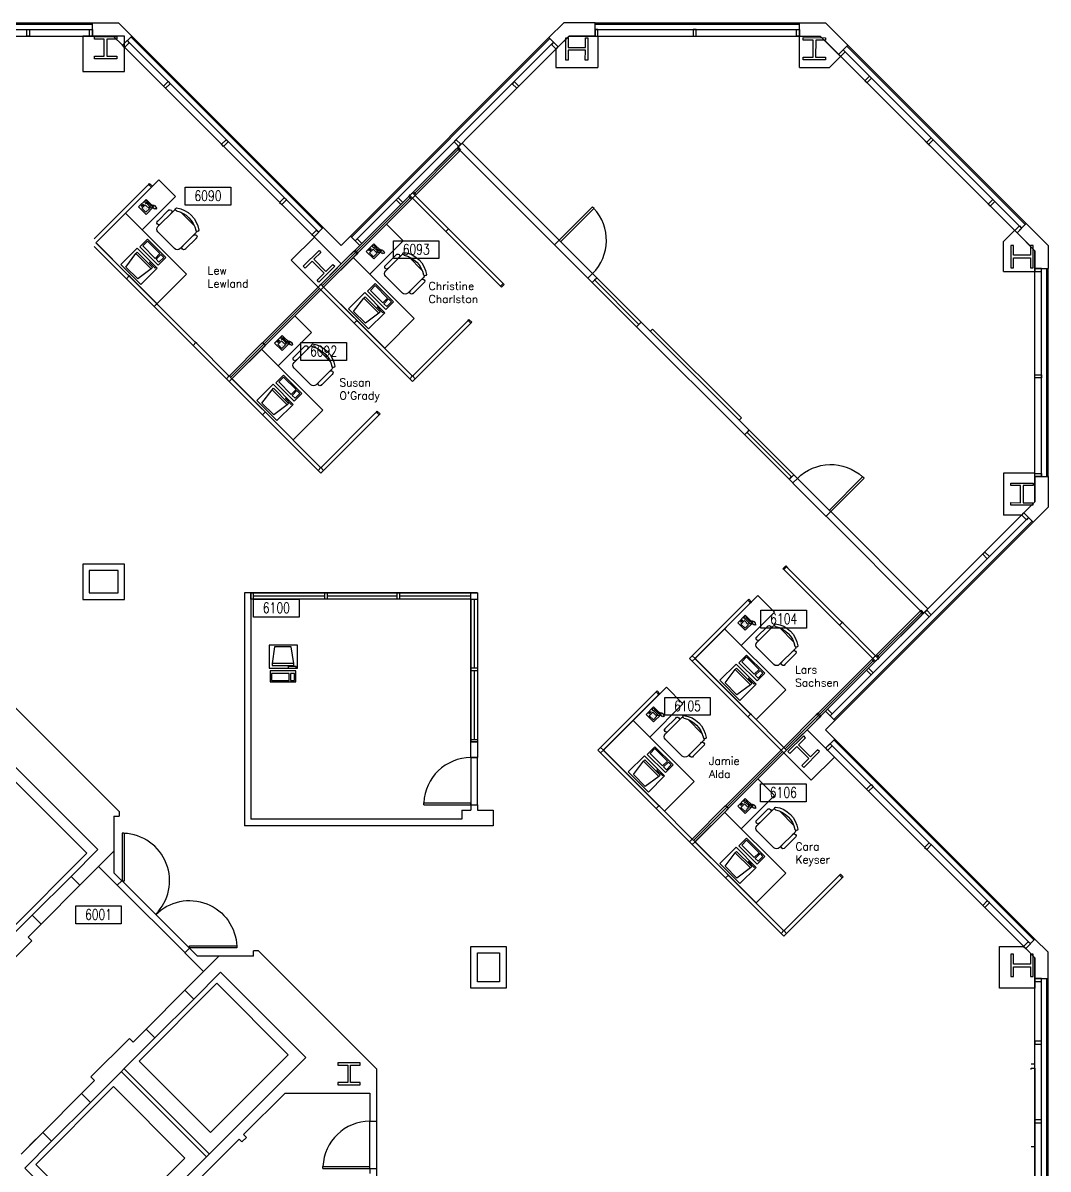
# Model space of a CAD drawing. Header units: millimetres. Extents: x 1760 to 4349, y 598 to 3139.
# Drawn here: x 3518 to 4301, y 2263 to 3139 of the extents above; entities that cross this region are included whole.
import ezdxf
from ezdxf.enums import TextEntityAlignment as Align

# ---------------------------------------------------------------- set-up
doc = ezdxf.new("R2010")
doc.units = ezdxf.units.MM
for name, color, linetype in [('CHAIRS', 4, 'Continuous'), ('CPU', 6, 'Continuous'), ('E-B-CORE', 8, 'Continuous'), ('E-B-ELEV', 8, 'Continuous'), ('E-B-FURR', 6, 'Continuous'), ('E-B-GLAZ', 8, 'Continuous'), ('E-B-MULL', 8, 'Continuous'), ('E-B-SHEL', 2, 'Continuous'), ('E-C-HEAD', 5, 'Continuous'), ('E-F-DOOR', 3, 'Continuous'), ('E-S-COLM', 8, 'Continuous'), ('EMPLOYEE', 1, 'Continuous'), ('FURNITURE', 3, 'Continuous'), ('IDOORE', 2, 'Continuous'), ('IWALLE', 3, 'Continuous'), ('PANELS_201', 6, 'Continuous'), ('PHONES', 4, 'Continuous'), ('RMNUM', 40, 'Continuous')]:
    doc.layers.add(name, color=color, linetype=linetype)
doc.styles.add('ARCHITXT', font='simplex.shx')
doc.styles.add('ROMANS', font='romans', dxfattribs={"width": 0.75, "height": 8})

# ---------------------------------------------------------------- blocks, each defined once
blk = doc.blocks.new('DOOR')
for p, q in [((23.430248, -26.001126), (23.430248, -62.225809)), ((25.177282, -26.001126), (23.430248, -26.001126)), ((25.177282, -62.225809), (25.177282, -26.001126)), ((23.902282, -62.225809), (25.177282, -62.225809))]:
    blk.add_line(p, q)
blk.add_arc((25.177282, -26.001126), 36.224684, 135, 267.984193)
blk = doc.blocks.new('DR-36')
for p, q in [((0, 36), (0, 0)), ((0, 36), (1.5, 36)), ((1.5, 36), (1.5, 0)), ((0, 0), (1.5, 0))]:
    blk.add_line(p, q)
blk.add_arc((0, 0), 36, 0, 87.61406)
blk = doc.blocks.new('RMNUM')
at = {"layer": 'RMNUM'}
blk.add_lwpolyline([(-16.33354, 6.674702), (18.388073, 6.674702), (18.388073, -6.982766), (-16.33354, -6.982766), (-16.33354, 6.674702)], dxfattribs=at)
at = {"layer": 'RMNUM', "style": 'ROMANS', "width": 0.75}
blk.add_attdef('NUMBER', text='', height=8, dxfattribs=at).set_placement((1.027267, 0.114097), align=Align.MIDDLE_CENTER)
blk = doc.blocks.new('RECTANG')
for p, q in [((1, 1), (0, 1)), ((0, 1), (0, 0)), ((1, 0), (1, 1)), ((0, 0), (1, 0))]:
    blk.add_line(p, q)
blk = doc.blocks.new('IBMAT', base_point=(61, 306))
for p, q in [((75, 307), (75, 306)), ((81, 307), (75, 307)), ((81, 306), (81, 307))]:
    blk.add_line(p, q)
at = {"xscale": 21, "yscale": 17, "zscale": 21}
blk.add_blockref('RECTANG', (61, 306), dxfattribs=at)
blk = doc.blocks.new('KEYBOARD', base_point=(60, 294))
for p, xscale, yscale, zscale in [((60, 294), 19, 8, 19), ((61, 295), 13, 5, 13), ((75, 295), 3, 5, 3)]:
    blk.add_blockref('RECTANG', p, dxfattribs=dict(xscale=xscale, yscale=yscale, zscale=zscale))
blk = doc.blocks.new('COMPUTER')
for p, q in [((-6.64, 16.23), (-8.5, 3.5)), ((6.08, 16.23), (-6.64, 16.23)), ((8, 3.5), (6.08, 16.23)), ((-8.5, 3.5), (-8.5, 2.04)), ((8, 3.5), (-8.5, 3.5)), ((-8.5, 2.04), (8, 2.04)), ((8, 2.04), (8, 3.5))]:
    blk.add_line(p, q)
at = {"xscale": 1.033846153846154, "yscale": 1.033846153846154, "zscale": 1.033846153846154}
for name, p in [('IBMAT', (-10.86, 0)), ('KEYBOARD', (-10.05, -10.5))]:
    blk.add_blockref(name, p, dxfattribs=at)
blk = doc.blocks.new('DESK2')
for p, q in [((33, 0), (-33, 0)), ((-33, 0), (-33, -68)), ((33, -32), (33, 0)), ((-33, -32), (33, -32)), ((-15, -68), (-15, -32)), ((-33, -68), (-15, -68))]:
    blk.add_line(p, q)
blk = doc.blocks.new('CHAIR7')
for p, q in [((0, 9), (0, -9)), ((20, 12), (3, 12)), ((5.12, 15.04), (17.88, 15.04)), ((23, -7.44), (23, 7.44)), ((3, -12), (20, -12)), ((5.12, -15), (17.88, -15))]:
    blk.add_line(p, q)
for centre, radius, start, end in [((3, 9), 3, 90, 180), ((5.56, 13.54), 1.56, 73.7398, 286.2602), ((17.44, 13.54), 1.56, 253.7398, 106.2602), ((20, 9), 3, 62.41556, 90), ((22.34, 11.12), 1.1, 53.30994, 212.02741), ((4.82, 0), 19.64, 327.57575, 32.42425), ((7, 0), 20, 323.1301, 36.8699), ((3, -9), 3, 180, 270), ((5.56, -13.5), 1.56, 73.7398, 286.2602), ((17.44, -13.5), 1.56, 253.7398, 106.2602), ((20, -9), 3, 270, 297.58444), ((22.34, -11.12), 1.1, 147.97259, 306.69006)]:
    blk.add_arc(centre, radius, start, end)
blk = doc.blocks.new('FNPHONE')
for p, q in [((-9.1, 0.22), (-9.7, 0.02)), ((-8.9, 0.62), (-9.5, 0.42)), ((-8.7, 1.02), (-9.3, 0.82)), ((-8.5, 1.42), (-9.1, 1.22)), ((-8.3, 1.82), (-8.9, 1.62)), ((-7.14, 0.56), (-7.5, -0.58)), ((-7.29, 6.54), (-7.29, 1.54)), ((-6.29, 6.54), (-6.29, 1.54)), ((-3.87, 4.85), (-3.87, 4.85)), ((-3.87, 3.91), (-3.87, 3.91)), ((-3.87, 2.97), (-3.87, 2.97)), ((-3.87, 2.03), (-3.87, 2.03)), ((-2.94, 4.85), (-2.94, 4.85)), ((-2.94, 3.91), (-2.94, 3.91)), ((-2.94, 2.97), (-2.94, 2.97)), ((-2.94, 2.03), (-2.94, 2.03)), ((-2, 4.85), (-2, 4.85)), ((-2, 3.91), (-2, 3.91)), ((-2, 2.97), (-2, 2.97)), ((-2, 2.03), (-2, 2.03)), ((-9.3, -0.18), (-9.9, -0.38)), ((-9.3, -0.58), (-9.9, -0.78)), ((-9.3, -0.98), (-9.9, -1.18)), ((-9.3, -1.38), (-9.9, -1.58)), ((-9.1, -1.78), (-9.7, -1.98)), ((-8.9, -2.18), (-9.5, -2.38)), ((-8.43, -2.46), (-9.03, -2.66)), ((-7.9, -1.98), (-8.5, -2.18)), ((-7.7, -1.58), (-8.3, -1.78)), ((-7.5, -1.18), (-8.1, -1.38)), ((-7.3, -0.78), (-7.9, -0.98))]:
    blk.add_line(p, q)
for centre, start, end in [((-6.79, 6.54), 298.49146, 241.50854), ((-6.79, 1.54), 118.49146, 61.50854)]:
    blk.add_arc(centre, 1.05, start, end)
for p, xscale, yscale, zscale in [((-8.21, 0), 8.20528234483245, 8.104073169521023, 8.20528234483245), ((-4.81, 1.25), 3.75, 4.375, 3.75), ((-4.03, 6.72), 2.03125, 0.46875, 2.03125)]:
    blk.add_blockref('RECTANG', p, dxfattribs=dict(xscale=xscale, yscale=yscale, zscale=zscale))

msp = doc.modelspace()

# ---------------------------------------------------------------- linework, layer by layer
at = {"layer": 'E-B-CORE'}
for p, q in [((3591.81, 2536.28), (3501.75, 2626.34)), ((3507.38, 2575.45), (3575.61, 2507.22)), ((3587.81, 2532.62), (3591.81, 2532.62)), ((3587.81, 2532.62), (3587.81, 2489.42)), ((3591.81, 2536.28), (3591.81, 2532.62)), ((3555.13, 2486.73), (3575.61, 2507.22)), ((3561.85, 2480.01), (3587.81, 2505.98)), ((3555.13, 2486.73), (3561.85, 2480.01)), ((3576, 2494.16), (3590.25, 2479.91)), ((3587.81, 2489.42), (3593.79, 2483.45)), ((3590.25, 2479.91), (3593.79, 2483.45)), ((3476.12, 2407.72), (3525.43, 2457.03)), ((3525.43, 2457.03), (3532.15, 2450.31)), ((3522.16, 2440.33), (3532.15, 2450.31)), ((3495.65, 2408.16), (3524.99, 2437.5)), ((3522.16, 2440.33), (3524.99, 2437.5)), ((3642.09, 2428.27), (3645.63, 2431.81)), ((3656.35, 2414.02), (3642.09, 2428.27)), ((3642.09, 2399.77), (3668.05, 2425.73)), ((3651.71, 2425.73), (3645.63, 2431.81)), ((3694.36, 2425.73), (3651.71, 2425.73)), ((3694.36, 2425.73), (3694.36, 2429.73)), ((3698.36, 2429.73), (3694.36, 2429.73)), ((3788.42, 2339.67), (3698.36, 2429.73)), ((3648.81, 2393.05), (3669.29, 2413.53)), ((3734.35, 2348.48), (3669.29, 2413.53)), ((3642.09, 2399.77), (3645.63, 2403.3)), ((3648.81, 2393.05), (3642.09, 2399.77)), ((3602.4, 2360.08), (3612.39, 2370.07)), ((3619.11, 2363.35), (3612.39, 2370.07)), ((3569.8, 2314.04), (3619.11, 2363.35)), ((3570.24, 2333.57), (3599.58, 2362.91)), ((3602.4, 2360.08), (3599.58, 2362.91)), ((3584.68, 2198.81), (3734.35, 2348.48)), ((3788.42, 2339.67), (3788.42, 2299.68)), ((3563.08, 2320.76), (3573.07, 2330.74)), ((3573.07, 2330.74), (3570.24, 2333.57)), ((3569.8, 2314.04), (3563.08, 2320.76)), ((3686.91, 2289.49), (3718.55, 2321.13)), ((3718.55, 2321.13), (3783.42, 2321.13)), ((3783.42, 2321.13), (3783.42, 2299.68)), ((3783.42, 2299.68), (3788.42, 2299.68)), ((3516.94, 2274.62), (3533.38, 2291.06)), ((3523.39, 2281.07), (3533.38, 2291.06)), ((3540.1, 2284.34), (3533.38, 2291.06)), ((3540.1, 2284.34), (3533.38, 2291.06)), ((3638.83, 2241.41), (3683.38, 2285.96)), ((3685.5, 2283.84), (3683.38, 2285.96)), ((3685.5, 2283.84), (3689.03, 2287.37)), ((3689.03, 2287.37), (3686.91, 2289.49)), ((3519.62, 2263.86), (3540.1, 2284.34)), ((3519.62, 2263.86), (3540.1, 2284.34)), ((3584.68, 2198.81), (3519.62, 2263.86)), ((3783.42, 2263.68), (3788.42, 2263.68)), ((3783.42, 2263.68), (3783.42, 2259.68)), ((3788.42, 2263.68), (3788.42, 2247.68))]:
    msp.add_line(p, q, dxfattribs=at)
at = {"layer": 'E-B-ELEV'}
for p, q in [((3595.52, 2339.76), (3660.57, 2274.7)), ((3593.39, 2337.63), (3658.45, 2272.58))]:
    msp.add_line(p, q, dxfattribs=at)
for points in [[(3446.09, 2506.63), (3507.73, 2444.99), (3567.13, 2504.39), (3505.49, 2566.02)], [(3661.63, 2291.09), (3607.07, 2345.65), (3666.47, 2405.05), (3721.03, 2350.48)], [(3582.67, 2212.12), (3642.07, 2271.52), (3587.5, 2326.09), (3528.11, 2266.69)]]:
    msp.add_lwpolyline(points, close=True, dxfattribs=at)
at = {"layer": 'E-B-FURR'}
for p, q in [((3235.42, 3128.73), (3571.42, 3128.73)), ((3935.44, 3128.73), (3775.56, 2968.73)), ((3935.44, 3128.73), (4111.42, 3128.73)), ((3957.42, 3128.73), (3957.42, 3104.73)), ((3594.35, 3121.66), (3740.91, 2975.09)), ((3925.42, 3118.59), (3925.42, 3104.73)), ((4134.35, 3121.66), (4284.35, 2971.66)), ((4134.35, 3104.73), (4142.81, 3113.19)), ((3925.42, 3104.73), (3957.42, 3104.73)), ((4111.42, 3104.73), (4134.35, 3104.73)), ((4211.12, 3044.89), (4207.58, 3048.43)), ((3851.21, 3044.41), (3850.24, 3043.44)), ((3852.36, 3041.32), (3850.24, 3043.44)), ((3924.49, 2969.19), (3852.36, 3041.32)), ((3852.8, 3046), (3853.78, 3046.97)), ((3855.9, 3044.85), (3853.78, 3046.97)), ((3928.02, 2972.73), (3855.9, 3044.85)), ((4267.42, 2971.66), (4275.88, 2980.12)), ((4267.42, 2948.73), (4267.42, 2971.66)), ((3723.24, 2957.42), (3743.74, 2936.91)), ((4106.4, 2787.28), (3949.94, 2943.74)), ((4109.93, 2790.82), (3953.48, 2947.27)), ((4291.42, 2772.87), (4291.42, 2948.73)), ((4067.21, 2836.96), (3999.33, 2904.85)), ((4291.42, 2794.73), (4267.26, 2794.73)), ((4267.26, 2794.73), (4267.26, 2762.73)), ((4291.42, 2772.87), (4131.42, 2612.87)), ((4206.1, 2687.58), (4131.85, 2761.83)), ((4209.63, 2691.12), (4135.39, 2765.36)), ((4281.42, 2762.73), (4267.26, 2762.73)), ((3687.51, 2703.43), (3687.51, 2525.43)), ((3692.51, 2703.43), (3687.51, 2703.43)), ((3865.51, 2703.43), (3692.51, 2703.43)), ((3692.51, 2703.43), (3692.51, 2530.43)), ((3860.51, 2698.43), (3692.51, 2698.43)), ((3860.51, 2698.43), (3860.51, 2589.43)), ((3865.51, 2703.43), (3865.51, 2589.43)), ((4207.07, 2688.55), (4206.1, 2687.58)), ((4208.66, 2690.14), (4209.63, 2691.12)), ((3860.51, 2577.43), (3860.51, 2589.43)), ((3860.51, 2577.43), (3860.51, 2589.43)), ((3865.51, 2589.43), (3865.51, 2577.43)), ((3865.51, 2589.43), (3865.51, 2577.43)), ((3860.51, 2577.43), (3865.51, 2577.43)), ((4120.46, 2560.19), (4099.6, 2581.05)), ((4284.35, 2431.66), (4138.14, 2577.87)), ((3860.51, 2541.43), (3860.51, 2537.43)), ((3860.51, 2541.43), (3865.51, 2541.43)), ((3865.51, 2541.43), (3865.51, 2537.43)), ((3853.51, 2537.43), (3853.51, 2530.43)), ((3853.51, 2537.43), (3860.51, 2537.43)), ((3865.51, 2537.43), (3877.51, 2537.43)), ((3877.51, 2537.43), (3877.51, 2525.43)), ((3877.51, 2525.43), (3687.51, 2525.43)), ((3853.51, 2530.43), (3692.51, 2530.43)), ((4291.42, 2072.73), (4291.42, 2408.73))]:
    msp.add_line(p, q, dxfattribs=at)
for points in [[(3595.94, 3128.73), (3563.94, 3128.73), (3563.94, 3101.73), (3595.94, 3101.73)], [(3595.94, 2725.34), (3563.94, 2725.34), (3563.94, 2698.34), (3595.94, 2698.34)], [(3590.94, 2720.34), (3568.94, 2720.34), (3568.94, 2703.34), (3590.94, 2703.34)], [(3887.42, 2433.25), (3887.42, 2401.25), (3860.42, 2401.25), (3860.42, 2433.25)], [(3882.42, 2428.25), (3882.42, 2406.25), (3865.42, 2406.25), (3865.42, 2428.25)]]:
    msp.add_lwpolyline(points, close=True, dxfattribs=at)
for points in [[(4111.42, 3104.73), (4111.42, 3128.73), (4127.28, 3128.73), (4134.35, 3121.66)], [(3723.24, 2957.42), (3740.91, 2975.09)], [(3761.42, 2954.59), (3740.91, 2975.1)], [(3928.02, 2972.73), (3924.49, 2969.19)], [(4267.42, 2948.73), (4291.42, 2948.73), (4291.42, 2964.59), (4284.35, 2971.66)], [(3743.74, 2936.91), (3761.42, 2954.59)], [(3953.48, 2947.27), (3949.94, 2943.74)], [(3999.33, 2904.85), (3997.76, 2903.28)], [(4067.21, 2836.96), (4065.64, 2835.39)], [(4109.93, 2790.82), (4106.4, 2787.28)], [(4135.39, 2765.36), (4131.85, 2761.83)], [(4099.6, 2581.05), (4117.28, 2598.73)], [(4117.28, 2598.73), (4138.14, 2577.87)], [(4120.46, 2560.19), (4138.14, 2577.87)], [(4291.42, 2424.59), (4291.42, 2401.25), (4264.42, 2401.25), (4264.42, 2433.25), (4282.76, 2433.25)]]:
    msp.add_lwpolyline(points, dxfattribs=at)
at = {"layer": 'E-B-GLAZ'}
for p, q in [((3235.42, 3138.73), (3571.42, 3138.73)), ((3235.42, 3137.73), (3571.42, 3137.73)), ((3955.33, 3138.73), (4111.42, 3138.73)), ((3955.33, 3137.73), (4111.42, 3137.73)), ((3235.42, 3133.73), (3571.42, 3133.73)), ((3600.71, 3128.02), (3747.06, 2981.68)), ((3601.42, 3128.73), (3747.76, 2982.39)), ((3920.04, 3127.47), (3768.49, 2975.8)), ((3920.75, 3126.76), (3769.2, 2975.09)), ((3955.33, 3133.73), (4111.42, 3133.73)), ((3597.88, 3125.19), (3744.23, 2978.85)), ((3923.57, 3123.93), (3772.03, 2972.27)), ((4144.86, 3118.22), (4281.14, 2981.93)), ((4147.69, 3121.05), (4283.97, 2984.76)), ((4148.39, 3121.75), (4284.68, 2985.47)), ((4300.42, 2792.31), (4300.42, 2951.13)), ((4301.42, 2792.31), (4301.42, 2951.13)), ((4296.42, 2792.31), (4296.42, 2948.73)), ((3987, 2906.53), (3990.54, 2910.07)), ((4103.57, 2790.03), (4107.11, 2793.57)), ((4286.43, 2760.81), (4134.95, 2609.34)), ((4289.26, 2757.99), (4137.78, 2606.51)), ((4289.97, 2757.28), (4138.49, 2605.8)), ((3694.51, 2698.43), (3694.51, 2703.43)), ((3748.84, 2700.93), (3694.51, 2700.93)), ((3748.84, 2698.43), (3748.84, 2703.43)), ((3750.84, 2698.43), (3750.84, 2703.43)), ((3804.18, 2700.93), (3750.84, 2700.93)), ((3804.18, 2698.43), (3804.18, 2703.43)), ((3806.18, 2698.43), (3806.18, 2703.43)), ((3860.51, 2700.93), (3806.18, 2700.93)), ((3860.51, 2698.43), (3860.51, 2703.43)), ((3860.51, 2698.43), (3865.51, 2698.43)), ((3863.01, 2698.43), (3863.01, 2645.93)), ((3860.51, 2645.93), (3865.51, 2645.93)), ((3860.51, 2643.93), (3865.51, 2643.93)), ((3863.01, 2643.93), (3863.01, 2591.43)), ((3860.51, 2591.43), (3865.51, 2591.43)), ((3860.51, 2589.43), (3865.51, 2589.43)), ((3860.51, 2589.43), (3865.51, 2589.43)), ((3865.51, 2589.43), (3860.51, 2589.43)), ((3865.51, 2589.43), (3860.51, 2589.43)), ((4287.88, 2435.19), (4134.95, 2588.12)), ((4290.71, 2438.02), (4137.78, 2590.95)), ((4291.42, 2438.73), (4138.49, 2591.66)), ((4296.42, 2072.73), (4296.42, 2408.73)), ((4300.42, 2072.73), (4300.42, 2408.73)), ((4301.42, 2072.73), (4301.42, 2408.73))]:
    msp.add_line(p, q, dxfattribs=at)
for points in [[(3990.54, 2910.07), (3987, 2906.53), (3988.87, 2908.4), (3954.93, 2942.34), (3956.6, 2944.01), (3953.06, 2940.47)], [(4107.11, 2793.57), (4103.57, 2790.03), (4105.44, 2791.9), (4071.5, 2825.84), (4073.17, 2827.51), (4069.63, 2823.98)]]:
    msp.add_lwpolyline(points, dxfattribs=at)
at = {"layer": 'E-B-MULL'}
for points in [[(3523.42, 3133.73), (3523.42, 3128.73), (3521.17, 3128.73), (3521.17, 3133.73)], [(3571.42, 3133.73), (3571.42, 3128.73), (3569.17, 3128.73), (3569.17, 3133.73)], [(3955.33, 3133.73), (3955.33, 3128.73), (3957.58, 3128.73), (3957.58, 3133.73)], [(4030.29, 3133.73), (4030.29, 3128.73), (4032.54, 3128.73), (4032.54, 3133.73)], [(4111.42, 3133.73), (4111.42, 3128.73), (4109.17, 3128.73), (4109.17, 3133.73)], [(3599.47, 3123.6), (3595.94, 3120.07), (3594.35, 3121.66), (3597.88, 3125.19)], [(3921.98, 3122.34), (3925.52, 3118.8), (3927.11, 3120.4), (3923.57, 3123.93)], [(4146.4, 3116.58), (4142.86, 3113.04), (4141.27, 3114.63), (4144.81, 3118.17)], [(3630.76, 3092.31), (3627.23, 3088.78), (3625.64, 3090.37), (3629.17, 3093.91)], [(3892.07, 3092.31), (3895.61, 3088.78), (3897.2, 3090.37), (3893.67, 3093.91)], [(4166.52, 3096.56), (4162.99, 3093.02), (4161.39, 3094.61), (4164.93, 3098.15)], [(3675.14, 3047.93), (3671.61, 3044.4), (3670.02, 3045.99), (3673.55, 3049.53)], [(3847.69, 3047.93), (3851.23, 3044.4), (3852.82, 3045.99), (3849.29, 3049.53)], [(4213.68, 3049.4), (4210.14, 3045.86), (4208.55, 3047.45), (4212.09, 3050.99)], [(3717.93, 3005.15), (3714.4, 3001.61), (3715.99, 3000.02), (3719.52, 3003.56)], [(3804.91, 3005.15), (3808.44, 3001.61), (3806.85, 3000.02), (3803.32, 3003.56)], [(4259.25, 3003.83), (4255.71, 3000.3), (4257.3, 2998.71), (4260.84, 3002.24)], [(3744.23, 2978.85), (3740.69, 2975.31), (3739.1, 2976.9), (3742.63, 2980.44)], [(4281.23, 2982.02), (4277.7, 2978.49), (4276.11, 2980.08), (4279.64, 2983.62)], [(3772.03, 2972.27), (3775.56, 2968.73), (3777.15, 2970.32), (3773.62, 2973.86)], [(4296.42, 2951.13), (4291.42, 2951.13), (4291.42, 2948.88), (4296.42, 2948.88)], [(4296.42, 2867.61), (4291.42, 2867.61), (4291.42, 2869.86), (4296.42, 2869.86)], [(4296.42, 2792.31), (4291.42, 2792.31), (4291.42, 2794.56), (4296.42, 2794.56)], [(4284.84, 2759.22), (4281.3, 2762.76), (4282.9, 2764.35), (4286.43, 2760.81)], [(4255, 2729.39), (4251.47, 2732.92), (4253.06, 2734.51), (4256.59, 2730.98)], [(4210.62, 2685.01), (4207.09, 2688.54), (4208.68, 2690.13), (4212.21, 2686.6)], [(4167.84, 2642.22), (4164.3, 2645.75), (4162.71, 2644.16), (4166.24, 2640.63)], [(4134.95, 2609.34), (4131.42, 2612.87), (4133.01, 2614.46), (4136.55, 2610.93)], [(4134.95, 2588.12), (4131.42, 2584.59), (4133.01, 2583), (4136.55, 2586.53)], [(4167.84, 2555.24), (4164.3, 2551.71), (4162.71, 2553.3), (4166.24, 2556.83)], [(4210.62, 2512.45), (4207.09, 2508.92), (4208.68, 2507.33), (4212.21, 2510.86)], [(4255, 2468.08), (4251.47, 2464.54), (4253.06, 2462.95), (4256.59, 2466.48)], [(4286.29, 2436.79), (4282.76, 2433.25), (4284.35, 2431.66), (4287.88, 2435.19)], [(4296.42, 2408.73), (4291.42, 2408.73), (4291.42, 2406.48), (4296.42, 2406.48)], [(4296.42, 2360.73), (4291.42, 2360.73), (4291.42, 2358.48), (4296.42, 2358.48)], [(4296.42, 2300.73), (4291.42, 2300.73), (4291.42, 2298.48), (4296.42, 2298.48)]]:
    msp.add_lwpolyline(points, close=True, dxfattribs=at)
at = {"layer": 'E-B-SHEL'}
for p, q in [((3571.42, 3128.73), (3571.42, 3138.73)), ((3571.42, 3138.73), (3591.42, 3138.73)), ((3601.42, 3128.73), (3591.42, 3138.73)), ((3920.04, 3127.47), (3931.42, 3138.73)), ((3955.33, 3138.73), (3931.42, 3138.73)), ((3955.33, 3128.73), (3955.33, 3138.73)), ((4111.42, 3128.73), (4111.42, 3138.73)), ((4111.42, 3138.73), (4131.42, 3138.73)), ((4148.39, 3121.75), (4131.42, 3138.73)), ((3571.42, 3128.73), (3587.28, 3128.73)), ((3594.35, 3121.66), (3587.28, 3128.73)), ((3594.35, 3121.66), (3601.42, 3128.73)), ((3927.11, 3120.4), (3920.04, 3127.47)), ((3927.11, 3120.4), (3935.56, 3128.73)), ((3955.33, 3128.73), (3935.56, 3128.73)), ((4111.42, 3128.73), (4127.28, 3128.73)), ((4141.32, 3114.68), (4127.28, 3128.73)), ((4141.27, 3114.63), (4148.39, 3121.75)), ((3747.76, 2982.39), (3740.69, 2975.31)), ((3747.76, 2982.39), (3761.42, 2968.73)), ((4284.77, 2985.56), (4277.7, 2978.49)), ((4291.42, 2964.59), (4277.75, 2978.47)), ((4301.42, 2968.73), (4284.68, 2985.47)), ((3740.69, 2975.32), (3761.42, 2954.59)), ((3768.49, 2975.8), (3761.42, 2968.73)), ((3775.56, 2968.73), (3761.42, 2954.59)), ((3768.49, 2975.8), (3775.56, 2968.73)), ((4301.42, 2968.73), (4301.42, 2951.13)), ((4291.42, 2964.59), (4291.42, 2948.73)), ((4291.42, 2951.13), (4301.42, 2951.13)), ((4291.42, 2792.31), (4301.42, 2792.31)), ((4291.42, 2792.31), (4291.42, 2772.87)), ((4301.42, 2792.31), (4301.42, 2768.73)), ((4282.9, 2764.35), (4291.42, 2772.87)), ((4289.97, 2757.28), (4301.42, 2768.73)), ((4282.9, 2764.35), (4289.97, 2757.28)), ((4131.42, 2612.87), (4117.28, 2598.73)), ((4138.49, 2605.8), (4131.42, 2612.87)), ((4138.49, 2605.8), (4131.42, 2598.73)), ((4131.42, 2584.59), (4117.28, 2598.73)), ((4138.49, 2591.66), (4131.42, 2598.73)), ((4138.49, 2591.66), (4131.42, 2584.59)), ((4284.35, 2431.66), (4291.42, 2438.73)), ((4291.42, 2438.73), (4301.42, 2428.73)), ((4284.35, 2431.66), (4291.42, 2424.59)), ((4301.42, 2408.73), (4301.42, 2428.73)), ((4291.42, 2408.73), (4291.42, 2424.59)), ((4291.42, 2408.73), (4301.42, 2408.73))]:
    msp.add_line(p, q, dxfattribs=at)
at = {"layer": 'E-C-HEAD'}
for p, q in [((3924.43, 2969.23), (3949.85, 2943.75)), ((3953.39, 2947.28), (3927.96, 2972.76)), ((4131.89, 2761.77), (4106.4, 2787.2)), ((4109.94, 2790.73), (4135.42, 2765.3)), ((3692.51, 2703.43), (3865.51, 2703.43)), ((3692.51, 2698.43), (3692.51, 2703.43)), ((3694.51, 2698.43), (3692.51, 2698.43)), ((3860.51, 2698.43), (3694.51, 2698.43)), ((3860.51, 2589.43), (3860.51, 2698.43)), ((3865.51, 2703.43), (3865.51, 2589.43)), ((3860.51, 2577.43), (3860.51, 2541.43)), ((3865.51, 2577.43), (3860.51, 2577.43)), ((3865.51, 2541.43), (3865.51, 2577.43)), ((3860.51, 2541.43), (3865.51, 2541.43)), ((3525.43, 2457.03), (3555.13, 2486.73)), ((3532.15, 2450.31), (3561.85, 2480.01)), ((3642.1, 2428.27), (3590.36, 2480.01)), ((3645.63, 2431.81), (3593.89, 2483.55)), ((3642.09, 2399.77), (3612.39, 2370.07)), ((3648.81, 2393.05), (3619.11, 2363.35)), ((3533.38, 2291.06), (3563.08, 2320.76)), ((3540.1, 2284.34), (3569.8, 2314.04)), ((3783.42, 2263.68), (3783.42, 2299.68)), ((3788.42, 2299.68), (3788.42, 2263.68))]:
    msp.add_line(p, q, dxfattribs=at)
at = {"layer": 'E-S-COLM'}
for points in [[(3572.93, 3126.27), (3572.93, 3128.27), (3589.93, 3128.25), (3589.93, 3126.25), (3582.43, 3126.26), (3582.41, 3113.26), (3589.91, 3113.25), (3589.91, 3111.25), (3572.91, 3111.27), (3572.91, 3113.27), (3580.41, 3113.26), (3580.43, 3126.26)], [(3572.93, 3126.27), (3572.93, 3128.27), (3589.93, 3128.25), (3589.93, 3126.25), (3582.43, 3126.26), (3582.41, 3113.26), (3589.91, 3113.25), (3589.91, 3111.25), (3572.91, 3111.27), (3572.91, 3113.27), (3580.41, 3113.26), (3580.43, 3126.26)], [(3934.91, 3110.38), (3932.91, 3110.39), (3932.93, 3127.39), (3934.93, 3127.38), (3934.92, 3119.88), (3947.92, 3119.87), (3947.93, 3127.37), (3949.93, 3127.36), (3949.91, 3110.36), (3947.91, 3110.37), (3947.92, 3117.87), (3934.92, 3117.88)], [(4114.39, 3125.48), (4114.4, 3127.48), (4131.4, 3127.45), (4131.39, 3125.45), (4123.89, 3125.46), (4123.87, 3112.46), (4131.37, 3112.45), (4131.37, 3110.45), (4114.37, 3110.48), (4114.37, 3112.48), (4121.87, 3112.46), (4121.89, 3125.46)], [(4287.92, 2951.69), (4289.92, 2951.69), (4289.92, 2968.69), (4287.92, 2968.69), (4287.92, 2961.19), (4274.92, 2961.19), (4274.92, 2968.69), (4272.92, 2968.69), (4272.92, 2951.69), (4274.92, 2951.69), (4274.92, 2959.19), (4287.92, 2959.19)], [(3755.09, 2954.22), (3756.5, 2952.81), (3744.46, 2940.8), (3743.05, 2942.22), (3748.36, 2947.52), (3739.18, 2956.72), (3733.87, 2951.43), (3732.46, 2952.84), (3744.5, 2964.85), (3745.91, 2963.43), (3740.6, 2958.13), (3749.78, 2948.93)], [(4272.92, 2785.24), (4272.92, 2787.24), (4289.92, 2787.22), (4289.92, 2785.22), (4282.42, 2785.23), (4282.4, 2772.23), (4289.9, 2772.22), (4289.89, 2770.22), (4272.89, 2770.24), (4272.9, 2772.24), (4280.4, 2772.23), (4280.42, 2785.23)], [(4116.14, 2592.64), (4114.73, 2594.06), (4102.71, 2582.04), (4104.12, 2580.62), (4109.42, 2585.93), (4118.62, 2576.73), (4113.31, 2571.43), (4114.73, 2570.02), (4126.75, 2582.04), (4125.33, 2583.45), (4120.03, 2578.15), (4110.84, 2587.34)], [(4287.92, 2410.23), (4289.92, 2410.23), (4289.92, 2427.23), (4287.92, 2427.23), (4287.92, 2419.73), (4274.92, 2419.73), (4274.92, 2427.23), (4272.92, 2427.23), (4272.92, 2410.23), (4274.92, 2410.23), (4274.92, 2417.73), (4287.92, 2417.73)], [(3775.97, 2342.39), (3775.97, 2344.39), (3758.97, 2344.39), (3758.97, 2342.39), (3766.47, 2342.39), (3766.47, 2329.39), (3758.97, 2329.39), (3758.97, 2327.39), (3775.97, 2327.39), (3775.97, 2329.39), (3768.47, 2329.39), (3768.47, 2342.39)]]:
    msp.add_lwpolyline(points, close=True, dxfattribs=at)
at = {"layer": 'IWALLE'}
msp.add_line((3788.42, 2339.67), (3698.36, 2429.73), dxfattribs=at)
at = {"layer": 'PANELS_201', "linetype": 'Continuous'}
for p, q in [((3813.75, 3006.91), (3815.87, 3004.79)), ((3817.99, 3006.91), (3815.87, 3009.04)), ((3773.44, 2962.37), (3771.32, 2964.49)), ((4167.48, 2653.18), (4169.6, 2651.06)), ((4171.72, 2653.18), (4169.6, 2655.3)), ((4127.18, 2608.63), (4125.06, 2610.75)), ((4291.42, 2280.23), (4288.42, 2280.23)), ((4291.42, 2281.23), (4291.42, 2279.23))]:
    msp.add_line(p, q, dxfattribs=at)
for points in [[(3816.57, 3009.74), (3849.1, 3042.27)], [(3816.93, 3007.97), (3850.87, 3041.92)], [(3818.69, 3007.62), (3851.22, 3040.15)], [(3849.18, 3042.42), (3849.92, 3043.08), (3850.66, 3043.75), (3852.67, 3041.52), (3851.19, 3040.19)], [(3851.93, 3040.86), (3849.92, 3043.08)], [(3572.62, 2973.68), (3613.63, 3014.69)], [(3574.74, 2971.56), (3615.76, 3012.57)], [(3613.63, 3014.69), (3614.34, 3015.4), (3615.05, 3016.11), (3617.17, 3013.99), (3615.76, 3012.57)], [(3616.46, 3013.28), (3614.34, 3015.4)], [(3772.03, 2965.19), (3813.04, 3006.21)], [(3772.38, 2963.43), (3814.81, 3005.85)], [(3774.15, 2963.07), (3815.16, 3004.09)], [(3816.57, 3005.5), (3815.87, 3004.79), (3815.16, 3004.09), (3813.04, 3006.21), (3814.45, 3007.62)], [(3813.04, 3006.21), (3813.75, 3006.91), (3815.87, 3004.79), (3815.16, 3004.09)], [(3813.75, 3006.91), (3815.87, 3009.04)], [(3815.16, 3008.33), (3815.87, 3009.04), (3816.57, 3009.74), (3818.69, 3007.62), (3817.28, 3006.21)], [(3818.69, 3007.62), (3817.99, 3006.91), (3815.87, 3009.04), (3816.57, 3009.74)], [(3816.57, 3004.09), (3815.87, 3004.79), (3817.99, 3006.91), (3818.69, 3006.21)], [(3840.62, 2980.04), (3816.57, 3004.09)], [(3842.74, 2982.17), (3818.69, 3006.21)], [(3842.03, 2978.63), (3840.62, 2980.04)], [(3841.32, 2979.34), (3843.44, 2981.46)], [(3883.04, 2937.62), (3842.03, 2978.63)], [(3844.15, 2980.75), (3842.74, 2982.17)], [(3885.16, 2939.74), (3844.15, 2980.75)], [(3598.78, 2946.1), (3574.74, 2970.14)], [(3596.66, 2943.98), (3572.62, 2968.02)], [(3746.57, 2939.74), (3770.61, 2963.78)], [(3746.92, 2937.97), (3772.38, 2963.43)], [(3748.69, 2937.62), (3772.73, 2961.66)], [(3770.61, 2963.78), (3771.32, 2964.49), (3772.03, 2965.19), (3774.15, 2963.07), (3772.73, 2961.66)], [(3770.61, 2963.78), (3772.03, 2965.19)], [(3771.32, 2964.49), (3773.44, 2962.37)], [(3772.73, 2961.66), (3774.15, 2963.07)], [(3598.08, 2942.57), (3596.66, 2943.98)], [(3597.37, 2943.27), (3599.49, 2945.4)], [(3617.88, 2922.77), (3598.08, 2942.57)], [(3600.2, 2944.69), (3598.78, 2946.1)], [(3620, 2924.89), (3600.2, 2944.69)], [(3702.02, 2895.19), (3743.03, 2936.2)], [(3702.38, 2893.42), (3744.8, 2935.85)], [(3704.14, 2893.07), (3745.16, 2934.08)], [(3743.03, 2936.2), (3743.74, 2936.91), (3745.86, 2934.79), (3745.16, 2934.08)], [(3743.74, 2936.91), (3745.86, 2939.03)], [(3748.69, 2937.62), (3747.98, 2936.91), (3745.86, 2939.03), (3746.57, 2939.74)], [(3746.57, 2934.08), (3745.86, 2934.79), (3747.98, 2936.91), (3748.69, 2936.2)], [(3770.61, 2910.04), (3746.57, 2934.08)], [(3772.73, 2912.16), (3748.69, 2936.2)], [(3884.49, 2940.43), (3885.19, 2939.71), (3885.89, 2939), (3883.75, 2936.9), (3882.35, 2938.32)], [(3883.05, 2937.61), (3885.19, 2939.71)], [(3621.41, 2923.48), (3620, 2924.89)], [(3619.29, 2921.35), (3617.88, 2922.77)], [(3618.58, 2922.06), (3620.7, 2924.18)], [(3647.57, 2893.07), (3619.29, 2921.35)], [(3649.7, 2895.19), (3621.41, 2923.48)], [(3772.03, 2908.63), (3770.61, 2910.04)], [(3771.32, 2909.33), (3773.44, 2911.45)], [(3813.04, 2867.61), (3772.03, 2908.63)], [(3774.15, 2910.75), (3772.73, 2912.16)], [(3815.16, 2869.74), (3774.15, 2910.75)], [(3857.59, 2910.75), (3816.57, 2869.74)], [(3859.71, 2908.63), (3818.69, 2867.61)], [(3857.59, 2910.75), (3858.29, 2911.45), (3859, 2912.16), (3861.12, 2910.04), (3859.71, 2908.63)], [(3860.41, 2909.33), (3858.29, 2911.45)], [(3648.99, 2891.66), (3647.57, 2893.07)], [(3648.28, 2892.36), (3650.4, 2894.48)], [(3673.03, 2867.61), (3648.99, 2891.66)], [(3651.11, 2893.78), (3649.7, 2895.19)], [(3675.15, 2869.74), (3651.11, 2893.78)], [(3676.57, 2869.74), (3700.61, 2893.78)], [(3676.92, 2867.97), (3702.38, 2893.42)], [(3678.69, 2867.61), (3702.73, 2891.66)], [(3700.61, 2893.78), (3702.02, 2895.19)], [(3701.32, 2894.48), (3703.44, 2892.36)], [(3702.73, 2891.66), (3704.14, 2893.07)], [(3675.15, 2869.74), (3675.86, 2869.03), (3673.74, 2866.91), (3673.03, 2867.61)], [(3675.86, 2864.79), (3673.74, 2866.91)], [(3678.69, 2867.61), (3677.98, 2866.91), (3675.86, 2869.03), (3676.57, 2869.74)], [(3676.57, 2864.08), (3675.86, 2864.79), (3677.98, 2866.91), (3678.69, 2866.2)], [(3700.61, 2840.04), (3676.57, 2864.08)], [(3702.73, 2842.16), (3678.69, 2866.2)], [(3815.16, 2869.74), (3815.87, 2869.03), (3813.75, 2866.91), (3813.04, 2867.61)], [(3813.75, 2866.91), (3815.87, 2864.79), (3817.99, 2866.91)], [(3818.69, 2867.61), (3817.99, 2866.91), (3815.87, 2869.03), (3816.57, 2869.74)], [(3702.02, 2838.62), (3700.61, 2840.04)], [(3701.32, 2839.33), (3703.44, 2841.45)], [(3743.03, 2797.61), (3702.02, 2838.62)], [(3704.14, 2840.74), (3702.73, 2842.16)], [(3745.16, 2799.73), (3704.14, 2840.74)], [(3787.58, 2840.74), (3746.57, 2799.73)], [(3789.7, 2838.62), (3748.69, 2797.61)], [(3787.58, 2840.74), (3788.29, 2841.45), (3789, 2842.16), (3791.12, 2840.04), (3789.7, 2838.62)], [(3790.41, 2839.33), (3788.29, 2841.45)], [(3745.16, 2799.73), (3745.86, 2799.02), (3743.74, 2796.9), (3743.03, 2797.61)], [(3743.74, 2796.9), (3745.86, 2794.78), (3747.98, 2796.9)], [(3748.69, 2797.61), (3747.98, 2796.9), (3745.86, 2799.02), (3746.57, 2799.73)], [(4100.31, 2720.35), (4099.6, 2721.06), (4098.89, 2721.77), (4101.01, 2723.89), (4102.43, 2722.47)], [(4101.72, 2723.18), (4099.6, 2721.06)], [(4141.32, 2679.34), (4100.31, 2720.35)], [(4143.44, 2681.46), (4102.43, 2722.47)], [(4030.3, 2656.01), (4071.32, 2697.02)], [(4071.32, 2697.02), (4072.02, 2697.73), (4072.73, 2698.43), (4074.85, 2696.31), (4073.44, 2694.9)], [(4074.14, 2695.6), (4072.02, 2697.73)], [(4032.42, 2653.88), (4073.44, 2694.9)], [(4202.84, 2688.53), (4170.31, 2656.01)], [(4204.6, 2688.18), (4170.66, 2654.24)], [(4202.91, 2688.68), (4203.66, 2689.35), (4204.4, 2690.02), (4206.41, 2687.79), (4204.92, 2686.45)], [(4205.67, 2687.12), (4203.66, 2689.35)], [(4142.73, 2677.93), (4141.32, 2679.34)], [(4142.03, 2678.63), (4144.15, 2680.75)], [(4144.85, 2680.05), (4143.44, 2681.46)], [(4168.9, 2656.01), (4144.85, 2680.05)], [(4204.96, 2686.41), (4172.43, 2653.88)], [(4166.77, 2653.88), (4142.73, 2677.93)], [(4029.6, 2655.3), (4027.47, 2653.18), (4029.6, 2651.06)], [(4032.42, 2653.88), (4031.72, 2653.18), (4029.6, 2655.3), (4030.3, 2656.01)], [(4030.3, 2650.35), (4029.6, 2651.06), (4031.72, 2653.18), (4032.42, 2652.47)], [(4168.9, 2656.01), (4169.6, 2655.3), (4167.48, 2653.18), (4166.77, 2653.88)], [(4170.31, 2651.76), (4169.6, 2651.06), (4168.9, 2650.35), (4166.77, 2652.47), (4168.19, 2653.88)], [(4166.77, 2652.47), (4167.48, 2653.18), (4169.6, 2651.06), (4168.9, 2650.35)], [(4168.9, 2654.59), (4169.6, 2655.3), (4170.31, 2656.01), (4172.43, 2653.88), (4171.02, 2652.47)], [(4172.43, 2653.88), (4171.72, 2653.18), (4169.6, 2655.3), (4170.31, 2656.01)], [(4171.72, 2653.18), (4169.6, 2651.06)], [(4071.32, 2609.34), (4030.3, 2650.35)], [(4073.44, 2611.46), (4032.42, 2652.47)], [(4166.77, 2652.47), (4125.76, 2611.46)], [(4168.54, 2652.12), (4126.12, 2609.69)], [(4168.9, 2650.35), (4127.88, 2609.34)], [(3960.3, 2586), (4001.31, 2627.01)], [(4001.31, 2627.01), (4002.02, 2627.72), (4002.73, 2628.43), (4004.85, 2626.31), (4003.43, 2624.89)], [(4004.14, 2625.6), (4002.02, 2627.72)], [(3962.42, 2583.88), (4003.43, 2624.89)], [(4072.73, 2607.92), (4071.32, 2609.34)], [(4072.02, 2608.63), (4074.14, 2610.75)], [(4074.85, 2610.04), (4073.44, 2611.46)], [(4098.89, 2586), (4074.85, 2610.04)], [(4124.35, 2610.04), (4100.31, 2586)], [(4126.12, 2609.69), (4100.66, 2584.23)], [(4124.35, 2610.04), (4125.06, 2610.75), (4125.76, 2611.46), (4127.88, 2609.34), (4126.47, 2607.92)], [(4125.76, 2611.46), (4124.35, 2610.04)], [(4127.18, 2608.63), (4125.06, 2610.75)], [(4127.88, 2609.34), (4126.47, 2607.92)], [(4096.77, 2583.88), (4072.73, 2607.92)], [(4126.47, 2607.92), (4102.43, 2583.88)], [(3959.59, 2585.3), (3957.47, 2583.17), (3959.59, 2581.05)], [(3962.42, 2583.88), (3961.71, 2583.17), (3959.59, 2585.3), (3960.3, 2586)], [(3960.3, 2580.35), (3959.59, 2581.05), (3961.71, 2583.17), (3962.42, 2582.47)], [(4098.89, 2586), (4099.6, 2585.3), (4097.48, 2583.17), (4096.77, 2583.88)], [(4096.77, 2582.47), (4097.48, 2583.17), (4099.6, 2581.05), (4098.89, 2580.35)], [(4102.43, 2583.88), (4101.72, 2583.17), (4099.6, 2585.3), (4100.31, 2586)], [(4101.72, 2583.17), (4099.6, 2581.05)], [(4001.31, 2539.33), (3960.3, 2580.35)], [(4003.43, 2541.45), (3962.42, 2582.47)], [(4055.76, 2541.45), (4096.77, 2582.47)], [(4056.11, 2539.69), (4098.54, 2582.11)], [(4057.88, 2539.33), (4098.89, 2580.35)], [(4002.73, 2537.92), (4001.31, 2539.33)], [(4002.02, 2538.63), (4004.14, 2540.75)], [(4004.85, 2540.04), (4003.43, 2541.45)], [(4028.89, 2516), (4004.85, 2540.04)], [(4030.3, 2516), (4054.34, 2540.04)], [(4030.66, 2514.23), (4056.11, 2539.69)], [(4054.34, 2540.04), (4055.76, 2541.45)], [(4055.05, 2540.75), (4057.17, 2538.63)], [(4056.47, 2537.92), (4057.88, 2539.33)], [(4026.77, 2513.88), (4002.73, 2537.92)], [(4032.42, 2513.88), (4056.47, 2537.92)], [(4028.89, 2516), (4029.6, 2515.29), (4027.47, 2513.17), (4026.77, 2513.88)], [(4029.6, 2511.05), (4027.47, 2513.17)], [(4032.42, 2513.88), (4031.72, 2513.17), (4029.6, 2515.29), (4030.3, 2516)], [(4030.3, 2510.34), (4029.6, 2511.05), (4031.72, 2513.17), (4032.42, 2512.46)], [(4054.34, 2486.3), (4030.3, 2510.34)], [(4056.47, 2488.42), (4032.42, 2512.46)], [(4055.05, 2485.59), (4057.17, 2487.71)], [(4057.88, 2487.01), (4056.47, 2488.42)], [(4098.89, 2446), (4057.88, 2487.01)], [(4141.32, 2487.01), (4100.31, 2446)], [(4141.32, 2487.01), (4142.03, 2487.71), (4142.73, 2488.42), (4144.85, 2486.3), (4143.44, 2484.89)], [(4144.15, 2485.59), (4142.03, 2487.71)], [(4055.76, 2484.89), (4054.34, 2486.3)], [(4096.77, 2443.87), (4055.76, 2484.89)], [(4143.44, 2484.89), (4102.43, 2443.87)], [(4098.89, 2446), (4099.6, 2445.29), (4097.48, 2443.17), (4096.77, 2443.87)], [(4097.48, 2443.17), (4099.6, 2441.05), (4101.72, 2443.17)], [(4102.43, 2443.87), (4101.72, 2443.17), (4099.6, 2445.29), (4100.31, 2446)], [(4291.42, 2340.23), (4291.42, 2343.23), (4288.42, 2343.23)], [(4288.42, 2339.23), (4288.42, 2340.23), (4291.42, 2340.23), (4291.42, 2339.23)], [(4291.42, 2339.23), (4291.42, 2281.23)], [(4291.42, 2279.23), (4291.42, 2245.23)]]:
    msp.add_lwpolyline(points, dxfattribs=at)

# ---------------------------------------------------------------- block references
for p, values in [((3658.62, 3006.58), {'NUMBER': '6090'}), ((3817.7, 2965.7), {'NUMBER': '6093'}), ((3746.96, 2887.84), {'NUMBER': '6092'}), ((3710.84, 2691.76), {'NUMBER': '6100'}), ((4098.43, 2683.37), {'NUMBER': '6104'}), ((4024.96, 2616.84), {'NUMBER': '6105'}), ((4098.16, 2550.7), {'NUMBER': '6106'}), ((3574.98, 2457.47), {'NUMBER': '6001'})]:
    msp.add_blockref('RMNUM', p).add_auto_attribs(values)
at = {"layer": 'CHAIRS', "lineweight": -3, "xscale": -1, "rotation": 225}
for p in [(3627.83, 2972.65), (3801.78, 2938.71), (3731.78, 2868.71), (4085.51, 2654.98), (4015.51, 2584.98), (4085.51, 2514.97)]:
    msp.add_blockref('CHAIR7', p, dxfattribs=at)
at = {"layer": 'CPU', "lineweight": -3, "xscale": -1, "rotation": 134.9999999999999}
for p in [(3613.13, 2958.95), (3787.08, 2925.01), (3717.07, 2855.01), (4070.81, 2641.28), (4000.81, 2571.27), (4070.81, 2501.27)]:
    msp.add_blockref('COMPUTER', p, dxfattribs=at)
at = {"layer": 'CPU', "lineweight": -3}
msp.add_blockref('COMPUTER', (3717.18, 2645.92), dxfattribs=at)
at = {"layer": 'E-F-DOOR'}
for p, rotation in [((3928.02, 2972.73), 314.941311), ((3860.51, 2541.43), 90), ((3783.42, 2263.68), 90)]:
    msp.add_blockref('DR-36', p, dxfattribs=dict(at, rotation=rotation))
at = {"layer": 'E-F-DOOR', "xscale": -1, "rotation": 315.058689}
msp.add_blockref('DR-36', (4135.39, 2765.36), dxfattribs=at)
at = {"layer": 'FURNITURE', "lineweight": -3, "xscale": -1, "rotation": 134.9999999999999}
for p in [(3597.37, 2947.52), (3771.32, 2913.58), (3701.32, 2843.57), (4055.05, 2629.84), (3985.05, 2559.84), (4055.05, 2489.84)]:
    msp.add_blockref('DESK2', p, dxfattribs=at)
at = {"layer": 'IDOORE', "rotation": 180}
msp.add_blockref('DOOR', (3619.27, 2457.4), dxfattribs=at)
at = {"layer": 'IDOORE', "xscale": -1, "rotation": 90}
msp.add_blockref('DOOR', (3619.45, 2457.22), dxfattribs=at)
at = {"layer": 'PHONES', "lineweight": -3, "xscale": -1, "rotation": 45}
for p in [(3612.35, 2992.4), (3786.3, 2958.46), (3716.29, 2888.46), (4070.03, 2674.73), (4000.03, 2604.72), (4070.03, 2534.72)]:
    msp.add_blockref('FNPHONE', p, dxfattribs=at)

# ---------------------------------------------------------------- texts
at = {"layer": 'EMPLOYEE', "lineweight": -3, "char_height": 6, "attachment_point": 1, "style": 'ARCHITXT'}
for s, insert, width in [('\\A1;Lew\\PLewland', (3659.37, 2952.61), 30.0041), ('\\A1;Christine\\PCharlston', (3828.21, 2940.77), 34.8786), ("\\A1;Susan\\PO'Grady", (3760.01, 2867.06), 30.4666), ('\\A1;Lars\\PSachsen', (4108.17, 2647.7), 31.6658), ('\\A1;Jamie\\PAlda', (4042.38, 2577.96), 21.7858), ('\\A1;Cara\\PKeyser', (4108.36, 2512.6), 25.588)]:
    msp.add_mtext(s, dxfattribs=dict(at, insert=insert, width=width))

doc.saveas('drawing.dxf')
